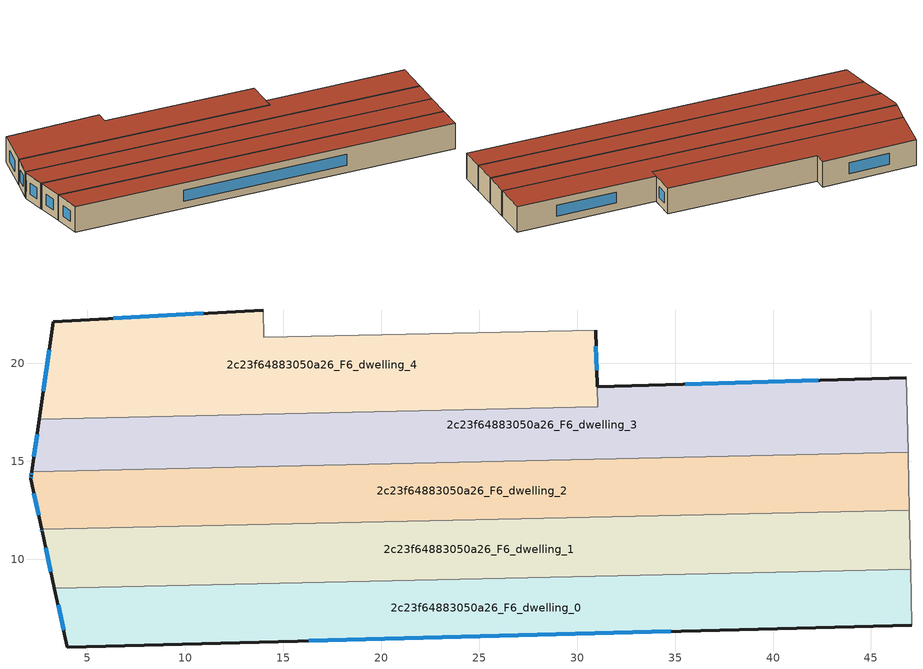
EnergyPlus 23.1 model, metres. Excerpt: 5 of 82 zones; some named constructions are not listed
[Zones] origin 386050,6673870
2c23f64883050a26_F6_dwelling_0
 floor to 2c23f64883050a26_F5_dwelling_0 (EU_floor_Construction): 47.02,9.49 47.08,6.64 3.97,5.52 3.32,8.53 z18
 wall outside (EU_wall_Construction): 3.32,8.53 3.97,5.52 47.08,6.64 z18:21
 wall to 2c23f64883050a26_F6_dwelling_1 (EU_wall_Construction): 47.02,9.49 3.32,8.53 z18:21
 wall adiabatic (EU_wall_Construction): 47.08,6.64 47.02,9.49 z18:21
 window (EU_Window_Construction): 16.29,5.84 34.77,6.32 / 3.51,7.67 3.79,6.38 z18.86:20.14
 roof outside (EU_roof_Construction): 47.08,6.64 47.02,9.49 3.32,8.53 3.97,5.52 z21
2c23f64883050a26_F6_dwelling_1
 floor to 2c23f64883050a26_F5_dwelling_1 (EU_floor_Construction): 46.96,12.49 47.02,9.49 3.32,8.53 2.69,11.41 2.67,11.51 z18
 wall outside (EU_wall_Construction): 2.67,11.51 2.69,11.41 3.32,8.53 z18:21
 wall to 2c23f64883050a26_F6_dwelling_2 (EU_wall_Construction): 46.96,12.49 2.67,11.51 z18:21
 wall adiabatic (EU_wall_Construction): 47.02,9.49 46.96,12.49 z18:21
 window (EU_Window_Construction): 2.87,10.59 3.14,9.35 / 2.67,11.49 2.68,11.44 z18.86:20.14
 roof outside (EU_roof_Construction): 47.02,9.49 46.96,12.49 2.67,11.51 2.69,11.41 3.32,8.53 z21
2c23f64883050a26_F6_dwelling_2
 floor to 2c23f64883050a26_F5_dwelling_2 (EU_floor_Construction): 46.89,15.45 46.9,15.25 46.96,12.49 2.67,11.51 2.11,14.09 2.13,14.27 2.15,14.42 2.16,14.47 z18
 wall outside (EU_wall_Construction): 2.16,14.47 2.15,14.42 2.13,14.27 2.11,14.09 2.67,11.51 z18:21
 wall to 2c23f64883050a26_F6_dwelling_3 (EU_wall_Construction): 46.89,15.45 2.16,14.47 z18:21
 wall adiabatic (EU_wall_Construction): 46.96,12.49 46.9,15.25 46.89,15.45 z18:21
 window (EU_Window_Construction): 2.12,14.22 2.11,14.14 / 2.15,14.37 2.14,14.31 / 2.27,13.36 2.51,12.25 z18.86:20.14
 roof outside (EU_roof_Construction): 46.96,12.49 46.9,15.25 46.89,15.45 2.16,14.47 2.15,14.42 2.13,14.27 2.11,14.09 2.67,11.51 z21
2c23f64883050a26_F6_dwelling_3
 floor to 2c23f64883050a26_F5_dwelling_3 (EU_floor_Construction): 46.81,19.25 46.89,15.45 2.16,14.47 2.54,17.14 31.05,17.77 31.02,18.81 z18
 wall outside (EU_wall_Construction): 46.81,19.25 31.02,18.81 / 2.54,17.14 2.16,14.47 z18:21
 wall adiabatic (EU_wall_Construction): 46.89,15.45 46.81,19.25 z18:21
 wall to 2c23f64883050a26_F6_dwelling_4 (EU_wall_Construction): 31.04,17.77 2.54,17.14 / 31.02,18.81 31.05,17.77 z18:21
 window (EU_Window_Construction): 42.3,19.12 35.53,18.93 / 2.43,16.38 2.27,15.23 z18.86:20.14
 roof outside (EU_roof_Construction): 46.89,15.45 46.81,19.25 31.02,18.81 31.05,17.77 2.54,17.14 2.16,14.47 z21
2c23f64883050a26_F6_dwelling_4
 floor to 2c23f64883050a26_F5_dwelling_4 (EU_floor_Construction): 30.94,21.69 31.04,17.77 2.54,17.14 3.25,22.12 13.98,22.72 14.01,21.32 z18
 wall outside (EU_wall_Construction): 13.98,22.72 3.25,22.12 2.54,17.14 / 31.02,18.81 30.94,21.69 z18:21
 wall to 2c23f64883050a26_F6_dwelling_5 (EU_wall_Construction): 30.94,21.69 14.01,21.32 13.98,22.72 z18:21
 window (EU_Window_Construction): 3.05,20.69 2.74,18.56 / 10.92,22.55 6.31,22.29 / 31,19.63 30.96,20.87 z18.86:20.14
 roof outside (EU_roof_Construction): 31.04,17.77 30.94,21.69 14.01,21.32 13.98,22.72 3.25,22.12 2.54,17.14 z21
[SCHEDULE:FILE] Column Number=1; Rows to Skip at Top=0; Number of Hours of Data=8760; Column Separator=Comma; Interpolate to Timestep=No; Minutes per Item=60; Adjust Schedule for Daylight Savings=Yes
Name | File
EU_Step8_GainSchedule_2c23f64883050a26_F1_dwelling_4_f000 | ../../schedules/2c23f64883050a26/2c23f64883050a26_F1_dwelling_4_f000_gain.csv
EU_Step8_GainSchedule_2c23f64883050a26_F1_dwelling_5_f000 | ../../schedules/2c23f64883050a26/2c23f64883050a26_F1_dwelling_5_f000_gain.csv
EU_Step8_GainSchedule_2c23f64883050a26_F1_dwelling_6_f000 | ../../schedules/2c23f64883050a26/2c23f64883050a26_F1_dwelling_6_f000_gain.csv
EU_Step8_GainSchedule_2c23f64883050a26_F1_dwelling_7_f000 | ../../schedules/2c23f64883050a26/2c23f64883050a26_F1_dwelling_7_f000_gain.csv
EU_Step8_GainSchedule_2c23f64883050a26_F1_dwelling_8_f000 | ../../schedules/2c23f64883050a26/2c23f64883050a26_F1_dwelling_8_f000_gain.csv
EU_Step8_GainSchedule_2c23f64883050a26_F1_dwelling_9_f000 | ../../schedules/2c23f64883050a26/2c23f64883050a26_F1_dwelling_9_f000_gain.csv
EU_Step8_GainSchedule_2c23f64883050a26_F1_dwelling_10_f000 | ../../schedules/2c23f64883050a26/2c23f64883050a26_F1_dwelling_10_f000_gain.csv
EU_Step8_GainSchedule_2c23f64883050a26_F1_dwelling_11_f000 | ../../schedules/2c23f64883050a26/2c23f64883050a26_F1_dwelling_11_f000_gain.csv
EU_Step8_GainSchedule_2c23f64883050a26_F2_dwelling_0_f000 | ../../schedules/2c23f64883050a26/2c23f64883050a26_F2_dwelling_0_f000_gain.csv
EU_Step8_GainSchedule_2c23f64883050a26_F2_dwelling_1_f000 | ../../schedules/2c23f64883050a26/2c23f64883050a26_F2_dwelling_1_f000_gain.csv
EU_Step8_GainSchedule_2c23f64883050a26_F2_dwelling_2_f000 | ../../schedules/2c23f64883050a26/2c23f64883050a26_F2_dwelling_2_f000_gain.csv
EU_Step8_GainSchedule_2c23f64883050a26_F2_dwelling_3_f000 | ../../schedules/2c23f64883050a26/2c23f64883050a26_F2_dwelling_3_f000_gain.csv
EU_Step8_GainSchedule_2c23f64883050a26_F2_dwelling_4_f000 | ../../schedules/2c23f64883050a26/2c23f64883050a26_F2_dwelling_4_f000_gain.csv
EU_Step8_GainSchedule_2c23f64883050a26_F2_dwelling_5_f000 | ../../schedules/2c23f64883050a26/2c23f64883050a26_F2_dwelling_5_f000_gain.csv
EU_Step8_GainSchedule_2c23f64883050a26_F2_dwelling_6_f000 | ../../schedules/2c23f64883050a26/2c23f64883050a26_F2_dwelling_6_f000_gain.csv
EU_Step8_GainSchedule_2c23f64883050a26_F2_dwelling_7_f000 | ../../schedules/2c23f64883050a26/2c23f64883050a26_F2_dwelling_7_f000_gain.csv
EU_Step8_GainSchedule_2c23f64883050a26_F2_dwelling_8_f000 | ../../schedules/2c23f64883050a26/2c23f64883050a26_F2_dwelling_8_f000_gain.csv
EU_Step8_GainSchedule_2c23f64883050a26_F2_dwelling_9_f000 | ../../schedules/2c23f64883050a26/2c23f64883050a26_F2_dwelling_9_f000_gain.csv
EU_Step8_GainSchedule_2c23f64883050a26_F2_dwelling_10_f000 | ../../schedules/2c23f64883050a26/2c23f64883050a26_F2_dwelling_10_f000_gain.csv
EU_Step8_GainSchedule_2c23f64883050a26_F2_dwelling_11_f000 | ../../schedules/2c23f64883050a26/2c23f64883050a26_F2_dwelling_11_f000_gain.csv
